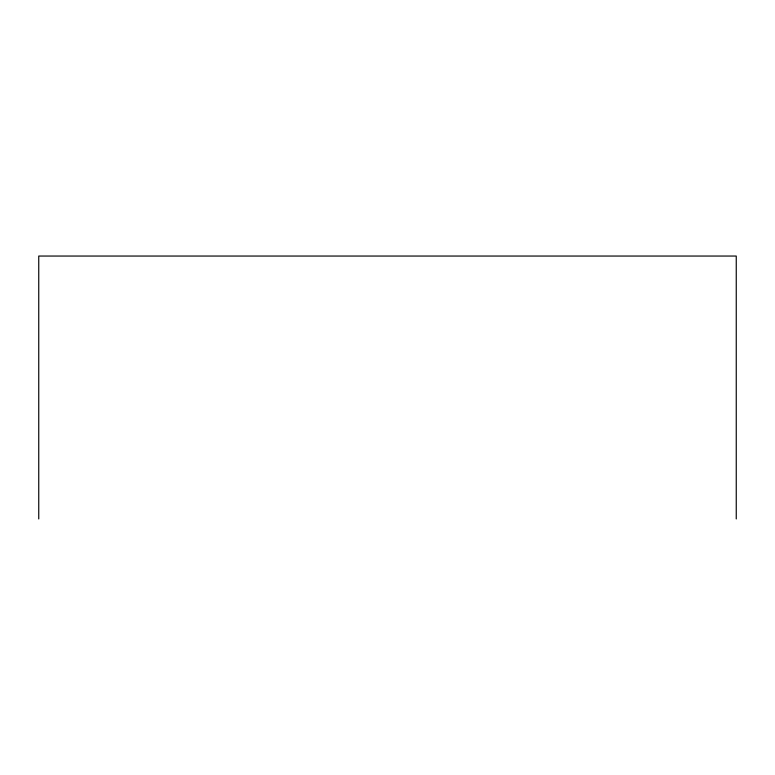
<?xml version="1.0" encoding="UTF-8"?>
<svg xmlns="http://www.w3.org/2000/svg" width="775" height="775" viewBox="0 0 775 775"><rect width="100%" height="100%" fill="white"/><g stroke="black" fill="none" stroke-linecap="round" stroke-linejoin="round"><path stroke-width="1.16" d="M736.25 518.95L736.25 256.05L38.75 256.05L38.75 518.95"/></g></svg>
